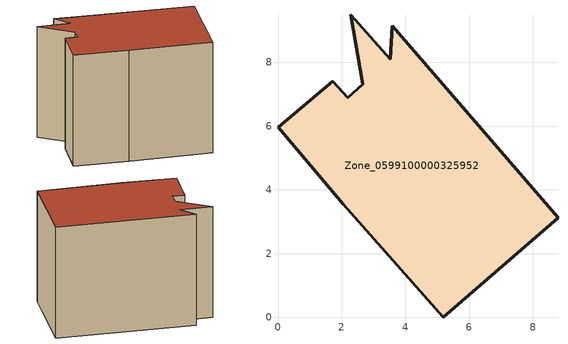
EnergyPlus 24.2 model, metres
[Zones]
Zone_0599100000325952
 floor ground (C_G): 2.28,9.5 3.52,8.1 3.59,9.16 8.79,3.13 5.18,0 2.05,3.55 0,5.96 1.72,7.41 2.18,6.89 2.66,7.32 z0
 wall outside (C_F): 5.18,0 8.79,3.13 3.59,9.16 3.52,8.1 2.28,9.5 2.66,7.32 2.18,6.89 1.72,7.41 0,5.96 2.05,3.55 5.18,0 z0:6.79
 roof outside (C_R): 3.52,8.1 2.28,9.5 2.66,7.32 2.18,6.89 1.72,7.41 0,5.96 2.05,3.55 5.18,0 8.79,3.13 3.59,9.16 z6.79
[BUILDING]
Pand.0599100000325952: North Axis=0; Terrain=City; Loads Convergence Tolerance Value=0.04; Temperature Convergence Tolerance Value=0.4; Solar Distribution=FullExterior; Maximum Number of Warmup Days=25; Minimum Number of Warmup Days=1
[Site:Location]
Rotterdam.The.Hague.AP_ZH_NLD Design_Conditions: Latitude=51.96; Longitude=4.45; Time Zone=1; Elevation=-4.5
[SITE:GROUNDTEMPERATURE:BUILDINGSURFACE]
18, 18, 18, 18, 18, 18, 18, 18, 18, 18, 18, 18
[MATERIAL] Thermal Absorptance=0.9; Solar Absorptance=0.7; Visible Absorptance=0.7
Name | Roughness | Thickness | Conductivity | Density | Specific Heat
G.TC.1946 | MediumSmooth | 0.15 | 1 | 540 | 1210
F.TC.1946 | Rough | 0.3 | 0.857143 | 1920 | 840
R.TC.1946 | MediumRough | 0.2 | 0.909091 | 1500 | 1000
[CONSTRUCTION]
C_G: G.TC.1946
C_F: F.TC.1946
C_R: R.TC.1946
[ZONE]
Zone_0599100000325952: Type=1; Multiplier=1; Ceiling Height=Autocalculate; Volume=Autocalculate; Floor Area=autocalculate; Part of Total Floor Area=Yes
[ZONEINFILTRATION:DESIGNFLOWRATE]
Infil_Zone_0599100000325952: Zone or ZoneList or Space or SpaceList=Zone_0599100000325952; Schedule=AlwaysOn; Design Flow Rate Calculation Method=Flow/Area; Flow Rate per Floor Area=0.003; Constant Term Coefficient=1; Temperature Term Coefficient=0; Velocity Term Coefficient=0; Velocity Squared Term Coefficient=0
[HVACTEMPLATE:ZONE:IDEALLOADSAIRSYSTEM]
Zone_0599100000325952: Maximum Heating Supply Air Temperature=50; Minimum Cooling Supply Air Temperature=13; Maximum Heating Supply Air Humidity Ratio=0.0156; Minimum Cooling Supply Air Humidity Ratio=0.0077; Heating Limit=NoLimit; Cooling Limit=NoLimit; Dehumidification Control Type=ConstantSensibleHeatRatio; Cooling Sensible Heat Ratio=0.7; Dehumidification Setpoint=60; Humidification Control Type=None; Humidification Setpoint=30; Outdoor Air Method=None; Outdoor Air Flow Rate per Person=0.00944; Outdoor Air Flow Rate per Zone Floor Area=0; Outdoor Air Flow Rate per Zone=0; Demand Controlled Ventilation Type=None; Outdoor Air Economizer Type=NoEconomizer; Heat Recovery Type=None; Sensible Heat Recovery Effectiveness=0.7; Latent Heat Recovery Effectiveness=0.65
[ZONECONTROL:THERMOSTAT]
ThermostatControl_Zone_0599100000325952: Zone or ZoneList=Zone_0599100000325952; Control Type Schedule=DualSetpointControlType; Control 1=Thermostat_Zone_0599100000325952; Temperature Difference Between Cutout And Setpoint=0
[THERMOSTATSETPOINT:DUALSETPOINT]
Thermostat_Zone_0599100000325952: Heating Setpoint Temperature Schedule=HeatingSetpoint_Zone_0599100000325952; Cooling Setpoint Temperature Schedule=CoolingSetpoint_Zone_0599100000325952
[SCHEDULE:COMPACT]
HeatingSetpoint_Zone_0599100000325952: Through: 12/31, For: AllDays, Until: 24:00, 21
CoolingSetpoint_Zone_0599100000325952: Through: 12/31, For: AllDays, Until: 24:00, 24
DualSetpointControlType: Through: 12/31, For: AllDays, Until: 24:00, 4
AlwaysOn: Through: 12/31, For: AllDays, Until: 24:00, 1
